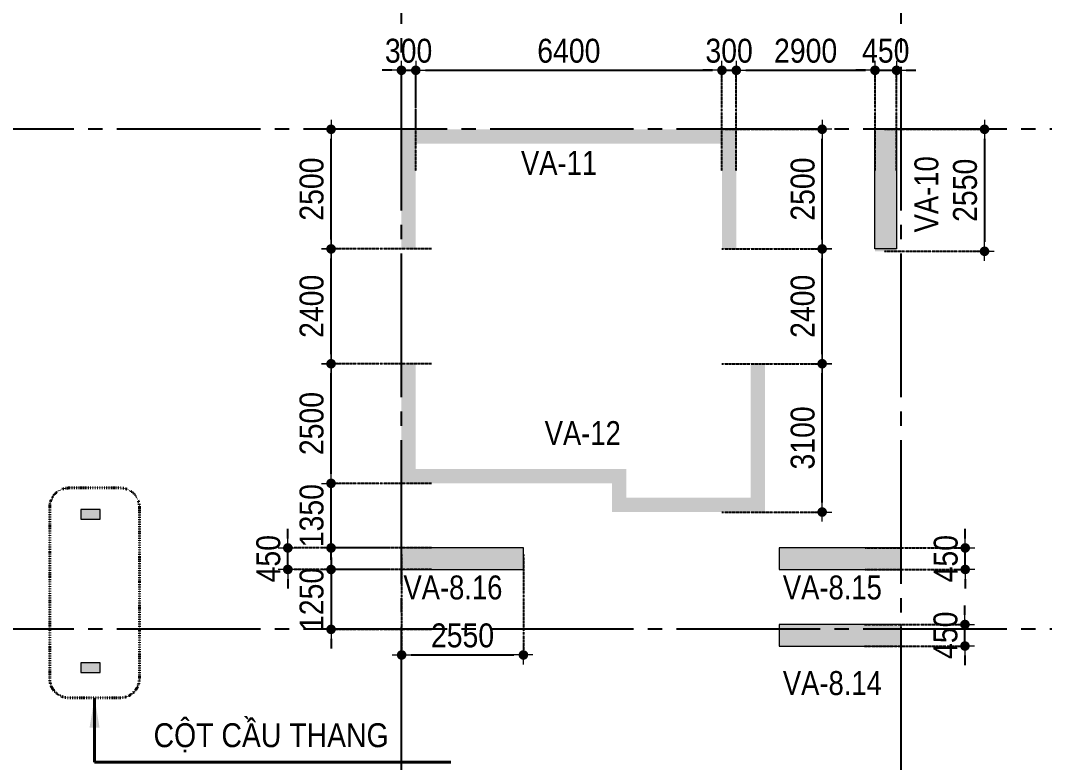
# Model space of a CAD drawing. Header units: millimetres. Extents: x -3973692 to -2843767, y 592734 to 838475.
# Drawn here: x -3944209 to -3922801, y 737796 to 753305 of the extents above; entities that cross this region are included whole.
import ezdxf
from ezdxf.enums import TextEntityAlignment as Align

# ---------------------------------------------------------------- set-up
doc = ezdxf.new("R2010")
doc.units = ezdxf.units.MM
doc.header["$MEASUREMENT"] = 0
doc.header["$PDMODE"] = 3
doc.header["$PDSIZE"] = -20
for name, pattern in [('CHG_XX_Luoi truc$0$MB_Luoi truc$0$Center101', [13, 10, -1, 1, -1]), ('DIVIDE2', [15.875, 6.35, -3.175, 0, -3.175, 0, -3.175]), ('HIDDEN5', [2.8375, 1.25, -1.5875])]:
    doc.linetypes.add(name, pattern=pattern)
doc.layers.get('0').update_dxf_attribs({"lineweight": 9})
doc.layers.get('Defpoints').update_dxf_attribs({"color": 10, "lineweight": 0})
for name, color, linetype, lineweight in [("'S_General_Dim_1", 1, 'Continuous', 18), ("'S_General_Divide_3 Intermediate", 3, 'DIVIDE2', 40), ("'S_General_Text_2_Normal", 2, 'Continuous', 25), ('CHG_XX_Cot_Ham 2$0$NS-Pier-H2', 150, 'Continuous', 13), ('CHG_XX_Cot_Ham 2$0$NS-Pier-H2 @ 1', 150, 'Continuous', 13), ('CHG_XX_Cot_Ham 2$0$NS-Pier-H2 @ 150 VP1', 150, 'Continuous', 13), ('CHG_XX_Cot_Ham 2$0$NS-Pier-H2 @ 150 VP2', 150, 'Continuous', 13), ('CHG_XX_Cot_Ham 2$0$NS-Pier-H2 @ 150 VP3', 150, 'Continuous', 13), ('CHG_XX_Cot_Ham 2$0$NS-Pier-H2 @ 150 VP4', 150, 'Continuous', 13), ('CHG_XX_Cot_Ham 2$0$NS-Pier-H2 @ 150 VP5', 150, 'Continuous', 13), ('CHG_XX_Cot_Ham 2$0$NS-Pier-H2 @ 150 VP6', 150, 'Continuous', 13), ('CHG_XX_Cot_Ham 2$0$NS-Pier-H2 @ 150 VP7', 150, 'Continuous', 13), ('CHG_XX_Cot_Ham 2$0$NS-Pier-H2 @ 150 VP8', 150, 'Continuous', 13), ('CHG_XX_Cot_Ham 2$0$NS-Pier-H2 @ 150 VP9', 150, 'Continuous', 13), ('CHG_XX_Cot_Ham 2$0$NS-Pier-H2 @ 150 VPModel', 150, 'Continuous', 13), ('KTH', 154, 'Continuous', 9), ('TEXT', 7, 'Continuous', 15)]:
    doc.layers.add(name, color=color, linetype=linetype, lineweight=lineweight)
doc.layers.add('CHG_XX_Cot_Ham 2$0$NS-Column-H2', color=90, linetype='Continuous', lineweight=13, plot=False)
doc.layers.add('CHG_XX_Luoi truc$0$Grid', color=34, linetype='Continuous')
doc.layers.add('CHG_XX_Luoi truc$0$Grid Line', color=251, linetype='CHG_XX_Luoi truc$0$MB_Luoi truc$0$Center101')
doc.styles.add('arial', font='arial.ttf', dxfattribs={"width": 0.85})
doc.styles.add('CHG_XX_Luoi truc$0$MB_Luoi truc$0$Grid A-F$0$VNI-HelveCB', font='')
doc.styles.add('TTP-HelCon', font='')
doc.styles.get('CHG_XX_Luoi truc$0$MB_Luoi truc$0$Grid A-F$0$VNI-HelveCB').set_extended_font_data('VNI-Helve-Condense', bold=True)
doc.styles.get('TTP-HelCon').set_extended_font_data('VNI-Helve-Condense')
doc.dimstyles.new('200', dxfattribs={"dimscale": 200, "dimtxt": 2.5, "dimasz": 1, "dimexe": 0, "dimexo": 0, "dimgap": 0.75, "dimtad": 1, "dimdec": 0, "dimrnd": 10, "dimzin": 9, "dimdsep": 46, "dimtxsty": 'arial', "dimblk1": 'DIMDOT', "dimblk2": 'DIMDOT', "dimsah": 1, "dimcen": 2, "dimdle": 3, "dimclre": 8, "dimclrt": 2, "dimadec": 0, "dimazin": 0, "dimtfac": 1, "dimtdec": 0, "dimtix": 1, "dimtmove": 2, "dimatfit": 3, "dimldrblk": 'DIMPIJL', "dimfxl": 1, "dimtvp": 1.8, "dimtolj": 1, "dimtzin": 0, "dimarcsym": 0})
doc.dimstyles.new('RHE_50', dxfattribs={"dimscale": 50, "dimtxt": 2.5, "dimasz": 1, "dimexe": 0, "dimexo": 0, "dimgap": 0.75, "dimtad": 1, "dimdec": 0, "dimzin": 9, "dimdsep": 46, "dimtxsty": 'arial', "dimblk1": 'DIMDOT', "dimblk2": 'DIMDOT', "dimsah": 1, "dimcen": 2, "dimdle": 3, "dimclre": 8, "dimclrt": 2, "dimadec": 0, "dimazin": 0, "dimtfac": 1, "dimtdec": 0, "dimtix": 1, "dimtmove": 2, "dimatfit": 3, "dimldrblk": 'DIMPIJL', "dimfxl": 1, "dimtvp": 1.8, "dimtolj": 1, "dimtzin": 0, "dimarcsym": 0})

# ---------------------------------------------------------------- blocks, each defined once
blk = doc.blocks.new('*U3253')
at = {"layer": 'CHG_XX_Cot_Ham 2$0$NS-Pier-H2 @ 1'}
h = blk.add_hatch(color=256, dxfattribs=at)
h.dxf.hatch_style = 1
h.paths.add_polyline_path([(450, 0), (0, 0), (0, -2550), (450, -2550)])
at = {"layer": 'CHG_XX_Cot_Ham 2$0$NS-Pier-H2 @ 150 VP1'}
h = blk.add_hatch(color=256, dxfattribs=at)
h.dxf.hatch_style = 1
h.paths.add_polyline_path([(450, 0), (0, 0), (0, -2550), (450, -2550)])
at = {"layer": 'CHG_XX_Cot_Ham 2$0$NS-Pier-H2 @ 150 VP2'}
h = blk.add_hatch(color=256, dxfattribs=at)
h.dxf.hatch_style = 1
h.paths.add_polyline_path([(450, 0), (0, 0), (0, -2550), (450, -2550)])
at = {"layer": 'CHG_XX_Cot_Ham 2$0$NS-Pier-H2 @ 150 VP3'}
h = blk.add_hatch(color=256, dxfattribs=at)
h.dxf.hatch_style = 1
h.paths.add_polyline_path([(450, 0), (0, 0), (0, -2550), (450, -2550)])
at = {"layer": 'CHG_XX_Cot_Ham 2$0$NS-Pier-H2 @ 150 VP4'}
h = blk.add_hatch(color=256, dxfattribs=at)
h.dxf.hatch_style = 1
h.paths.add_polyline_path([(450, 0), (0, 0), (0, -2550), (450, -2550)])
at = {"layer": 'CHG_XX_Cot_Ham 2$0$NS-Pier-H2 @ 150 VP5'}
h = blk.add_hatch(color=256, dxfattribs=at)
h.dxf.hatch_style = 1
h.paths.add_polyline_path([(450, 0), (0, 0), (0, -2550), (450, -2550)])
at = {"layer": 'CHG_XX_Cot_Ham 2$0$NS-Pier-H2 @ 150 VP6'}
h = blk.add_hatch(color=256, dxfattribs=at)
h.dxf.hatch_style = 1
h.paths.add_polyline_path([(450, 0), (0, 0), (0, -2550), (450, -2550)])
at = {"layer": 'CHG_XX_Cot_Ham 2$0$NS-Pier-H2 @ 150 VP7'}
h = blk.add_hatch(color=256, dxfattribs=at)
h.dxf.hatch_style = 1
h.paths.add_polyline_path([(450, 0), (0, 0), (0, -2550), (450, -2550)])
at = {"layer": 'CHG_XX_Cot_Ham 2$0$NS-Pier-H2 @ 150 VP8'}
h = blk.add_hatch(color=256, dxfattribs=at)
h.dxf.hatch_style = 1
h.paths.add_polyline_path([(450, 0), (0, 0), (0, -2550), (450, -2550)])
at = {"layer": 'CHG_XX_Cot_Ham 2$0$NS-Pier-H2 @ 150 VP9'}
h = blk.add_hatch(color=256, dxfattribs=at)
h.dxf.hatch_style = 1
h.paths.add_polyline_path([(450, 0), (0, 0), (0, -2550), (450, -2550)])
at = {"layer": 'CHG_XX_Cot_Ham 2$0$NS-Pier-H2 @ 150 VPModel'}
h = blk.add_hatch(color=256, dxfattribs=at)
h.dxf.hatch_style = 1
h.paths.add_polyline_path([(450, 0), (0, 0), (0, -2550), (450, -2550)])
blk = doc.blocks.new('CHG_XX_Cot_Ham 2$0$Block A_C450x2250')
at = {"layer": 'CHG_XX_Cot_Ham 2$0$NS-Pier-H2'}
blk.add_lwpolyline([(450, -2550), (0, -2550), (0, 0), (450, 0)], close=True, dxfattribs=at)
blk.add_blockref('*U3253', (0, 0), dxfattribs=at)
blk = doc.blocks.new('*U2841')
at = {"layer": 'CHG_XX_Luoi truc$0$Grid Line'}
blk.add_line((0, 0), (0, 608), dxfattribs=at)
at = {"layer": 'CHG_XX_Luoi truc$0$Grid', "lineweight": -2, "style": 'CHG_XX_Luoi truc$0$MB_Luoi truc$0$Grid A-F$0$VNI-HelveCB'}
for tag, p in [('GRIDSUB', (0, 617)), ('GRID', (0, -9))]:
    blk.add_attdef(tag, text='', height=5, dxfattribs=at).set_placement(p, align=Align.MIDDLE)
blk = doc.blocks.new('*U2843')
at = {"layer": 'CHG_XX_Luoi truc$0$Grid Line'}
blk.add_line((0, 0), (0, 438), dxfattribs=at)
at = {"layer": 'CHG_XX_Luoi truc$0$Grid', "lineweight": -2, "style": 'CHG_XX_Luoi truc$0$MB_Luoi truc$0$Grid A-F$0$VNI-HelveCB'}
for tag, p in [('GRIDSUB', (0, 447)), ('GRID', (0, -9))]:
    blk.add_attdef(tag, text='', height=5, dxfattribs=at).set_placement(p, align=Align.MIDDLE)
blk = doc.blocks.new('CHG_XX_Luoi truc')
at = {"layer": 'CHG_XX_Luoi truc$0$Grid', "xscale": 300, "yscale": 300, "zscale": 300}
for p in [(12250, -12747), (22700, -12747)]:
    blk.add_blockref('*U2841', p, dxfattribs=at)
at = {"layer": 'CHG_XX_Luoi truc$0$Grid', "xscale": 300.0000000000013, "yscale": 300.0000000000013, "zscale": 300.0000000000013, "rotation": 90}
for p in [(110703, 141050), (110703, 130600)]:
    blk.add_blockref('*U2843', p, dxfattribs=at)
blk = doc.blocks.new('CHG_XX_Cot_Ham 2')
at = {"layer": 'CHG_XX_Cot_Ham 2$0$NS-Column-H2'}
h = blk.add_hatch(color=256, dxfattribs=at)
h.dxf.hatch_style = 1
h.paths.add_polyline_path([(5550, 133100), (5550, 132900), (5950, 132900), (5950, 133100)])
h = blk.add_hatch(color=256, dxfattribs=at)
h.dxf.hatch_style = 1
h.paths.add_polyline_path([(5550, 129900), (5550, 129700), (5950, 129700), (5950, 129900)])
at = {"layer": 'CHG_XX_Cot_Ham 2$0$NS-Pier-H2'}
h = blk.add_hatch(color=256, dxfattribs=at)
h.dxf.hatch_style = 1
h.paths.add_polyline_path([(99639.2, 163400), (-10900, 163400), (-10900, 85450), (-300, 85450), (-300, 84050), (32350, 84050), (32350, -9000), (103575.5, -9000), (106050, -6022), (106050, 158254.3)])
h.paths.add_polyline_path([(99533.7, 163100), (105750, 158110.4), (105750, 90450), (105650, 90450), (105750, 90450), (105750, 13850), (105750, 13722.3), (105750, -5913.6), (103434.7, -8700), (93599.8, -8700), (93299.8, -8700), (32650, -8700), (32650, 84350), (0, 84350), (0, 85750), (-10600, 85750), (-10600, 163100), (93600, 163100)], flags=16)
blk.add_hatch(color=256, dxfattribs=at).paths.add_polyline_path([(19250, 141050), (12250, 141050), (12250, 138550), (12550, 138550), (12550, 140750), (18950, 140750), (18950, 138550), (19250, 138550), (19250, 140750), (19250, 140750)])
h = blk.add_hatch(color=256, dxfattribs=at)
h.dxf.hatch_style = 1
h.paths.add_polyline_path([(22600, 141050), (22150, 141050), (22150, 138500), (22600, 138500)])
h = blk.add_hatch(color=256, dxfattribs=at)
h.dxf.hatch_style = 1
h.paths.add_polyline_path([(16650, 133050), (19850, 133050), (19850, 136150), (19550, 136150), (19550, 133350), (16950, 133350), (16950, 133950), (12550, 133950), (12550, 136150), (12250, 136150), (12250, 133650), (16650, 133650)])
at = {"layer": 'CHG_XX_Cot_Ham 2$0$NS-Column-H2'}
for points in [[(5550, 133100), (5550, 132900), (5950, 132900), (5950, 133100)], [(5550, 129900), (5550, 129700), (5950, 129700), (5950, 129900)]]:
    blk.add_lwpolyline(points, close=True, dxfattribs=at)
at = {"layer": 'CHG_XX_Cot_Ham 2$0$NS-Pier-H2'}
blk.add_lwpolyline([(22150, 141050), (22600, 141050), (22600, 138550), (22150, 138550)], close=True, dxfattribs=at)
blk.add_blockref('CHG_XX_Luoi truc', (0, 0), dxfattribs=at)
at = {"layer": 'CHG_XX_Cot_Ham 2$0$NS-Pier-H2', "xscale": -1, "rotation": 90}
for p in [(12250, 132300), (20150, 132300), (20150, 132300), (20150, 130700), (20150, 130700)]:
    blk.add_blockref('CHG_XX_Cot_Ham 2$0$Block A_C450x2250', p, dxfattribs=at)
blk = doc.blocks.new('a')
at = {"layer": 'TEXT', "color": 3, "style": 'TTP-HelCon'}
for s, p in [('VA-11', (14749, -12152)), ('VA-12', (15245, -17800)), ('VA-8.16', (12292, -21026)), ('VA-8.15', (20224, -21026)), ('VA-8.14', (20224, -23024))]:
    blk.add_text(s, height=500, dxfattribs=at).set_placement(p)
blk.add_text('VA-10', height=500, rotation=90, dxfattribs=at).set_placement((23474, -13355))
blk = doc.blocks.new('DIMDOT')
for p, q in [((0, -1), (0, 1)), ((1, 0), (-1, 0))]:
    blk.add_line(p, q)
at = {"const_width": 0.5}
blk.add_lwpolyline([(-0.25, 0, 1), (0.25, 0, 1)], format="xyb", close=True, dxfattribs=at)
blk = doc.blocks.new('*D1270')
at = {"layer": "'S_General_Dim_1", "color": 0, "lineweight": -2, "transparency": 16777216}
for p, q in [((-3936445, 752264), (-3936645, 752264)), ((-3936245, 752264), (-3935945, 752264)), ((-3935745, 752264), (-3935545, 752264))]:
    blk.add_line(p, q, dxfattribs=at)
at = {"layer": "'S_General_Dim_1", "color": 8, "linetype": 'HIDDEN5', "lineweight": -2, "transparency": 16777216}
for p, q in [((-3936245, 751031), (-3936245, 752264)), ((-3935945, 751031), (-3935945, 752264))]:
    blk.add_line(p, q, dxfattribs=at)
at = {"layer": 'Defpoints', "color": 0, "transparency": 16777216}
for p in [(-3935945, 752264), (-3936245, 751031), (-3935945, 751031)]:
    blk.add_point(p, dxfattribs=at)
at = {"layer": "'S_General_Dim_1", "color": 0, "lineweight": -2, "transparency": 16777216, "xscale": 200, "yscale": 200, "zscale": 200}
blk.add_blockref('DIMDOT', (-3936245, 752264), dxfattribs=at)
at = {"layer": "'S_General_Dim_1", "color": 0, "lineweight": -2, "transparency": 16777216, "xscale": 200, "yscale": 200, "zscale": 200, "rotation": 180}
blk.add_blockref('DIMDOT', (-3935945, 752264), dxfattribs=at)
at = {"layer": "'S_General_Dim_1", "color": 2, "transparency": 16777216, "insert": (-3936095, 752670), "char_height": 500, "attachment_point": 5, "style": 'arial'}
blk.add_mtext('\\A1;300', dxfattribs=at)
blk = doc.blocks.new('DIMPIJL')
at = {"linetype": 'ByBlock'}
blk.add_solid([(-2.5, 0.417), (-2.5, -0.417), (0, 0)], dxfattribs=at)
blk = doc.blocks.new('*D2561')
at = {"layer": 'Defpoints', "color": 0, "transparency": 16777216}
for p in [(-3925895, 752264), (-3926345, 750164), (-3925895, 750164)]:
    blk.add_point(p, dxfattribs=at)
at = {"layer": 'KTH', "color": 0, "lineweight": -2, "transparency": 16777216}
for p, q in [((-3926545, 752264), (-3926745, 752264)), ((-3926345, 752264), (-3925895, 752264)), ((-3925695, 752264), (-3925495, 752264))]:
    blk.add_line(p, q, dxfattribs=at)
at = {"layer": 'KTH', "color": 8, "linetype": 'HIDDEN5', "lineweight": -2, "transparency": 16777216}
for p, q in [((-3926345, 750164), (-3926345, 752264)), ((-3925895, 750164), (-3925895, 752264))]:
    blk.add_line(p, q, dxfattribs=at)
at = {"layer": 'KTH', "color": 0, "lineweight": -2, "transparency": 16777216, "xscale": 200, "yscale": 200, "zscale": 200}
blk.add_blockref('DIMDOT', (-3926345, 752264), dxfattribs=at)
at = {"layer": 'KTH', "color": 0, "lineweight": -2, "transparency": 16777216, "xscale": 200, "yscale": 200, "zscale": 200, "rotation": 180}
blk.add_blockref('DIMDOT', (-3925895, 752264), dxfattribs=at)
at = {"layer": 'KTH', "color": 2, "transparency": 16777216, "insert": (-3926120, 752670), "char_height": 500, "attachment_point": 5, "style": 'arial'}
blk.add_mtext('\\A1;450', dxfattribs=at)
blk = doc.blocks.new('*D2562')
at = {"layer": 'Defpoints', "color": 0, "transparency": 16777216}
for p in [(-3926155, 751031), (-3926155, 748481), (-3924055, 748481)]:
    blk.add_point(p, dxfattribs=at)
at = {"layer": 'KTH', "color": 8, "linetype": 'HIDDEN5', "lineweight": -2, "transparency": 16777216}
for p, q in [((-3926155, 751031), (-3924055, 751031)), ((-3926155, 748481), (-3924055, 748481))]:
    blk.add_line(p, q, dxfattribs=at)
at = {"layer": 'KTH', "color": 0, "lineweight": -2, "transparency": 16777216}
blk.add_line((-3924055, 750831), (-3924055, 748681), dxfattribs=at)
at = {"layer": 'KTH', "color": 0, "lineweight": -2, "transparency": 16777216, "xscale": 200, "yscale": 200, "zscale": 200}
for p, rotation in [((-3924055, 751031), 90), ((-3924055, 748481), 270)]:
    blk.add_blockref('DIMDOT', p, dxfattribs=dict(at, rotation=rotation))
at = {"layer": 'KTH', "color": 2, "transparency": 16777216, "insert": (-3924461, 749756), "char_height": 500, "attachment_point": 5, "rotation": 90, "style": 'arial'}
blk.add_mtext('\\A1;2550', dxfattribs=at)
blk = doc.blocks.new('*D2563')
at = {"layer": 'Defpoints', "color": 0, "transparency": 16777216}
for p in [(-3929545, 752264), (-3935945, 750164), (-3929545, 750164)]:
    blk.add_point(p, dxfattribs=at)
at = {"layer": 'KTH', "color": 8, "linetype": 'HIDDEN5', "lineweight": -2, "transparency": 16777216}
for p, q in [((-3935945, 750164), (-3935945, 752264)), ((-3929545, 750164), (-3929545, 752264))]:
    blk.add_line(p, q, dxfattribs=at)
at = {"layer": 'KTH', "color": 0, "lineweight": -2, "transparency": 16777216}
blk.add_line((-3935745, 752264), (-3929745, 752264), dxfattribs=at)
at = {"layer": 'KTH', "color": 0, "lineweight": -2, "transparency": 16777216, "xscale": 200, "yscale": 200, "zscale": 200, "rotation": 180}
blk.add_blockref('DIMDOT', (-3935945, 752264), dxfattribs=at)
at = {"layer": 'KTH', "color": 0, "lineweight": -2, "transparency": 16777216, "xscale": 200, "yscale": 200, "zscale": 200}
blk.add_blockref('DIMDOT', (-3929545, 752264), dxfattribs=at)
at = {"layer": 'KTH', "color": 2, "transparency": 16777216, "insert": (-3932745, 752670), "char_height": 500, "attachment_point": 5, "style": 'arial'}
blk.add_mtext('\\A1;6400', dxfattribs=at)
blk = doc.blocks.new('*D2564')
at = {"layer": 'Defpoints', "color": 0, "transparency": 16777216}
for p in [(-3929245, 752264), (-3929545, 750164), (-3929245, 750164)]:
    blk.add_point(p, dxfattribs=at)
at = {"layer": 'KTH', "color": 0, "lineweight": -2, "transparency": 16777216}
for p, q in [((-3929745, 752264), (-3929945, 752264)), ((-3929545, 752264), (-3929245, 752264)), ((-3929045, 752264), (-3928845, 752264))]:
    blk.add_line(p, q, dxfattribs=at)
at = {"layer": 'KTH', "color": 8, "linetype": 'HIDDEN5', "lineweight": -2, "transparency": 16777216}
for p, q in [((-3929545, 750164), (-3929545, 752264)), ((-3929245, 750164), (-3929245, 752264))]:
    blk.add_line(p, q, dxfattribs=at)
at = {"layer": 'KTH', "color": 0, "lineweight": -2, "transparency": 16777216, "xscale": 200, "yscale": 200, "zscale": 200}
blk.add_blockref('DIMDOT', (-3929545, 752264), dxfattribs=at)
at = {"layer": 'KTH', "color": 0, "lineweight": -2, "transparency": 16777216, "xscale": 200, "yscale": 200, "zscale": 200, "rotation": 180}
blk.add_blockref('DIMDOT', (-3929245, 752264), dxfattribs=at)
at = {"layer": 'KTH', "color": 2, "transparency": 16777216, "insert": (-3929395, 752670), "char_height": 500, "attachment_point": 5, "style": 'arial'}
blk.add_mtext('\\A1;300', dxfattribs=at)
blk = doc.blocks.new('*D2565')
at = {"layer": 'Defpoints', "color": 0, "transparency": 16777216}
for p in [(-3929550, 746131), (-3927450, 746131), (-3929550, 743031)]:
    blk.add_point(p, dxfattribs=at)
at = {"layer": 'KTH', "color": 8, "linetype": 'HIDDEN5', "lineweight": -2, "transparency": 16777216}
for p, q in [((-3929550, 746131), (-3927450, 746131)), ((-3929550, 743031), (-3927450, 743031))]:
    blk.add_line(p, q, dxfattribs=at)
at = {"layer": 'KTH', "color": 0, "lineweight": -2, "transparency": 16777216}
blk.add_line((-3927450, 743231), (-3927450, 745931), dxfattribs=at)
at = {"layer": 'KTH', "color": 0, "lineweight": -2, "transparency": 16777216, "xscale": 200, "yscale": 200, "zscale": 200}
for p, rotation in [((-3927450, 746131), 90), ((-3927450, 743031), 270)]:
    blk.add_blockref('DIMDOT', p, dxfattribs=dict(at, rotation=rotation))
at = {"layer": 'KTH', "color": 2, "transparency": 16777216, "insert": (-3927855, 744581), "char_height": 500, "attachment_point": 5, "rotation": 90, "style": 'arial'}
blk.add_mtext('\\A1;3100', dxfattribs=at)
blk = doc.blocks.new('*D2566')
at = {"layer": 'Defpoints', "color": 0, "transparency": 16777216}
for p in [(-3929550, 748531), (-3927450, 748531), (-3929550, 746131)]:
    blk.add_point(p, dxfattribs=at)
at = {"layer": 'KTH', "color": 8, "linetype": 'HIDDEN5', "lineweight": -2, "transparency": 16777216}
for p, q in [((-3929550, 748531), (-3927450, 748531)), ((-3929550, 746131), (-3927450, 746131))]:
    blk.add_line(p, q, dxfattribs=at)
at = {"layer": 'KTH', "color": 0, "lineweight": -2, "transparency": 16777216}
blk.add_line((-3927450, 746331), (-3927450, 748331), dxfattribs=at)
at = {"layer": 'KTH', "color": 0, "lineweight": -2, "transparency": 16777216, "xscale": 200, "yscale": 200, "zscale": 200}
for p, rotation in [((-3927450, 748531), 90), ((-3927450, 746131), 270)]:
    blk.add_blockref('DIMDOT', p, dxfattribs=dict(at, rotation=rotation))
at = {"layer": 'KTH', "color": 2, "transparency": 16777216, "insert": (-3927855, 747331), "char_height": 500, "attachment_point": 5, "rotation": 90, "style": 'arial'}
blk.add_mtext('\\A1;2400', dxfattribs=at)
blk = doc.blocks.new('*D2567')
at = {"layer": 'Defpoints', "color": 0, "transparency": 16777216}
for p in [(-3929550, 751031), (-3927450, 751031), (-3929550, 748531)]:
    blk.add_point(p, dxfattribs=at)
at = {"layer": 'KTH', "color": 8, "linetype": 'HIDDEN5', "lineweight": -2, "transparency": 16777216}
for p, q in [((-3929550, 751031), (-3927450, 751031)), ((-3929550, 748531), (-3927450, 748531))]:
    blk.add_line(p, q, dxfattribs=at)
at = {"layer": 'KTH', "color": 0, "lineweight": -2, "transparency": 16777216}
blk.add_line((-3927450, 748731), (-3927450, 750831), dxfattribs=at)
at = {"layer": 'KTH', "color": 0, "lineweight": -2, "transparency": 16777216, "xscale": 200, "yscale": 200, "zscale": 200}
for p, rotation in [((-3927450, 751031), 90), ((-3927450, 748531), 270)]:
    blk.add_blockref('DIMDOT', p, dxfattribs=dict(at, rotation=rotation))
at = {"layer": 'KTH', "color": 2, "transparency": 16777216, "insert": (-3927855, 749781), "char_height": 500, "attachment_point": 5, "rotation": 90, "style": 'arial'}
blk.add_mtext('\\A1;2500', dxfattribs=at)
blk = doc.blocks.new('*D2568')
at = {"layer": 'Defpoints', "color": 0, "transparency": 16777216}
for p in [(-3937716, 746131), (-3935616, 746131), (-3935616, 743631)]:
    blk.add_point(p, dxfattribs=at)
at = {"layer": 'KTH', "color": 8, "linetype": 'HIDDEN5', "lineweight": -2, "transparency": 16777216}
for p, q in [((-3935616, 746131), (-3937716, 746131)), ((-3935616, 743631), (-3937716, 743631))]:
    blk.add_line(p, q, dxfattribs=at)
at = {"layer": 'KTH', "color": 0, "lineweight": -2, "transparency": 16777216}
blk.add_line((-3937716, 743831), (-3937716, 745931), dxfattribs=at)
at = {"layer": 'KTH', "color": 0, "lineweight": -2, "transparency": 16777216, "xscale": 200, "yscale": 200, "zscale": 200}
for p, rotation in [((-3937716, 746131), 90), ((-3937716, 743631), 270)]:
    blk.add_blockref('DIMDOT', p, dxfattribs=dict(at, rotation=rotation))
at = {"layer": 'KTH', "color": 2, "transparency": 16777216, "insert": (-3938121, 744881), "char_height": 500, "attachment_point": 5, "rotation": 90, "style": 'arial'}
blk.add_mtext('\\A1;2500', dxfattribs=at)
blk = doc.blocks.new('*D2569')
at = {"layer": 'Defpoints', "color": 0, "transparency": 16777216}
for p in [(-3937716, 748531), (-3935616, 748531), (-3935616, 746131)]:
    blk.add_point(p, dxfattribs=at)
at = {"layer": 'KTH', "color": 8, "linetype": 'HIDDEN5', "lineweight": -2, "transparency": 16777216}
for p, q in [((-3935616, 748531), (-3937716, 748531)), ((-3935616, 746131), (-3937716, 746131))]:
    blk.add_line(p, q, dxfattribs=at)
at = {"layer": 'KTH', "color": 0, "lineweight": -2, "transparency": 16777216}
blk.add_line((-3937716, 746331), (-3937716, 748331), dxfattribs=at)
at = {"layer": 'KTH', "color": 0, "lineweight": -2, "transparency": 16777216, "xscale": 200, "yscale": 200, "zscale": 200}
for p, rotation in [((-3937716, 748531), 90), ((-3937716, 746131), 270)]:
    blk.add_blockref('DIMDOT', p, dxfattribs=dict(at, rotation=rotation))
at = {"layer": 'KTH', "color": 2, "transparency": 16777216, "insert": (-3938121, 747331), "char_height": 500, "attachment_point": 5, "rotation": 90, "style": 'arial'}
blk.add_mtext('\\A1;2400', dxfattribs=at)
blk = doc.blocks.new('*D2570')
at = {"layer": 'Defpoints', "color": 0, "transparency": 16777216}
for p in [(-3937716, 751031), (-3935616, 751031), (-3935616, 748531)]:
    blk.add_point(p, dxfattribs=at)
at = {"layer": 'KTH', "color": 8, "linetype": 'HIDDEN5', "lineweight": -2, "transparency": 16777216}
for p, q in [((-3935616, 751031), (-3937716, 751031)), ((-3935616, 748531), (-3937716, 748531))]:
    blk.add_line(p, q, dxfattribs=at)
at = {"layer": 'KTH', "color": 0, "lineweight": -2, "transparency": 16777216}
blk.add_line((-3937716, 748731), (-3937716, 750831), dxfattribs=at)
at = {"layer": 'KTH', "color": 0, "lineweight": -2, "transparency": 16777216, "xscale": 200, "yscale": 200, "zscale": 200}
for p, rotation in [((-3937716, 751031), 90), ((-3937716, 748531), 270)]:
    blk.add_blockref('DIMDOT', p, dxfattribs=dict(at, rotation=rotation))
at = {"layer": 'KTH', "color": 2, "transparency": 16777216, "insert": (-3938121, 749781), "char_height": 500, "attachment_point": 5, "rotation": 90, "style": 'arial'}
blk.add_mtext('\\A1;2500', dxfattribs=at)
blk = doc.blocks.new('*D2577')
at = {"layer": 'Defpoints', "color": 0, "transparency": 16777216}
for p in [(-3926565, 740681), (-3924465, 740681), (-3926565, 740231)]:
    blk.add_point(p, dxfattribs=at)
at = {"layer": 'KTH', "color": 0, "lineweight": -2, "transparency": 16777216}
for p, q in [((-3924465, 740881), (-3924465, 741081)), ((-3924465, 740231), (-3924465, 740681)), ((-3924465, 740031), (-3924465, 739831))]:
    blk.add_line(p, q, dxfattribs=at)
at = {"layer": 'KTH', "color": 8, "linetype": 'HIDDEN5', "lineweight": -2, "transparency": 16777216}
for p, q in [((-3926565, 740681), (-3924465, 740681)), ((-3926565, 740231), (-3924465, 740231))]:
    blk.add_line(p, q, dxfattribs=at)
at = {"layer": 'KTH', "color": 0, "lineweight": -2, "transparency": 16777216, "xscale": 200, "yscale": 200, "zscale": 200}
for p, rotation in [((-3924465, 740681), 270), ((-3924465, 740231), 90)]:
    blk.add_blockref('DIMDOT', p, dxfattribs=dict(at, rotation=rotation))
at = {"layer": 'KTH', "color": 2, "transparency": 16777216, "insert": (-3924870, 740456), "char_height": 500, "attachment_point": 5, "rotation": 90, "style": 'arial'}
blk.add_mtext('\\A1;450', dxfattribs=at)
blk = doc.blocks.new('*D2578')
at = {"layer": 'Defpoints', "color": 0, "transparency": 16777216}
for p in [(-3926559, 742281), (-3924459, 742281), (-3926559, 741831)]:
    blk.add_point(p, dxfattribs=at)
at = {"layer": 'KTH', "color": 0, "lineweight": -2, "transparency": 16777216}
for p, q in [((-3924459, 742481), (-3924459, 742681)), ((-3924459, 741831), (-3924459, 742281)), ((-3924459, 741631), (-3924459, 741431))]:
    blk.add_line(p, q, dxfattribs=at)
at = {"layer": 'KTH', "color": 8, "linetype": 'HIDDEN5', "lineweight": -2, "transparency": 16777216}
for p, q in [((-3926559, 742281), (-3924459, 742281)), ((-3926559, 741831), (-3924459, 741831))]:
    blk.add_line(p, q, dxfattribs=at)
at = {"layer": 'KTH', "color": 0, "lineweight": -2, "transparency": 16777216, "xscale": 200, "yscale": 200, "zscale": 200}
for p, rotation in [((-3924459, 742281), 270), ((-3924459, 741831), 90)]:
    blk.add_blockref('DIMDOT', p, dxfattribs=dict(at, rotation=rotation))
at = {"layer": 'KTH', "color": 2, "transparency": 16777216, "insert": (-3924864, 742056), "char_height": 500, "attachment_point": 5, "rotation": 90, "style": 'arial'}
blk.add_mtext('\\A1;450', dxfattribs=at)
blk = doc.blocks.new('*D2579')
at = {"layer": 'Defpoints', "color": 0, "transparency": 16777216}
for p in [(-3938620, 742281), (-3936520, 742281), (-3936520, 741831)]:
    blk.add_point(p, dxfattribs=at)
at = {"layer": 'KTH', "color": 0, "lineweight": -2, "transparency": 16777216}
for p, q in [((-3938620, 742481), (-3938620, 742681)), ((-3938620, 741831), (-3938620, 742281)), ((-3938620, 741631), (-3938620, 741431))]:
    blk.add_line(p, q, dxfattribs=at)
at = {"layer": 'KTH', "color": 8, "linetype": 'HIDDEN5', "lineweight": -2, "transparency": 16777216}
for p, q in [((-3936520, 742281), (-3938620, 742281)), ((-3936520, 741831), (-3938620, 741831))]:
    blk.add_line(p, q, dxfattribs=at)
at = {"layer": 'KTH', "color": 0, "lineweight": -2, "transparency": 16777216, "xscale": 200, "yscale": 200, "zscale": 200}
for p, rotation in [((-3938620, 742281), 270), ((-3938620, 741831), 90)]:
    blk.add_blockref('DIMDOT', p, dxfattribs=dict(at, rotation=rotation))
at = {"layer": 'KTH', "color": 2, "transparency": 16777216, "insert": (-3939025, 742056), "char_height": 500, "attachment_point": 5, "rotation": 90, "style": 'arial'}
blk.add_mtext('\\A1;450', dxfattribs=at)
blk = doc.blocks.new('*D2580')
at = {"layer": 'Defpoints', "color": 0, "transparency": 16777216}
for p in [(-3937716, 743631), (-3935616, 743631), (-3935616, 742281)]:
    blk.add_point(p, dxfattribs=at)
at = {"layer": 'KTH', "color": 0, "lineweight": -2, "transparency": 16777216}
for p, q in [((-3937716, 743831), (-3937716, 744031)), ((-3937716, 742281), (-3937716, 743631)), ((-3937716, 742081), (-3937716, 741881))]:
    blk.add_line(p, q, dxfattribs=at)
at = {"layer": 'KTH', "color": 8, "linetype": 'HIDDEN5', "lineweight": -2, "transparency": 16777216}
for p, q in [((-3935616, 743631), (-3937716, 743631)), ((-3935616, 742281), (-3937716, 742281))]:
    blk.add_line(p, q, dxfattribs=at)
at = {"layer": 'KTH', "color": 0, "lineweight": -2, "transparency": 16777216, "xscale": 200, "yscale": 200, "zscale": 200}
for p, rotation in [((-3937716, 743631), 270), ((-3937716, 742281), 90)]:
    blk.add_blockref('DIMDOT', p, dxfattribs=dict(at, rotation=rotation))
at = {"layer": 'KTH', "color": 2, "transparency": 16777216, "insert": (-3938121, 742956), "char_height": 500, "attachment_point": 5, "rotation": 90, "style": 'arial'}
blk.add_mtext('\\A1;1350', dxfattribs=at)
blk = doc.blocks.new('*D2643')
at = {"layer": 'Defpoints', "color": 0, "transparency": 16777216}
for p in [(-3936241, 742144), (-3933695, 742144), (-3933695, 740044)]:
    blk.add_point(p, dxfattribs=at)
at = {"layer": 'KTH', "color": 8, "linetype": 'HIDDEN5', "lineweight": -2, "transparency": 16777216}
for p, q in [((-3936241, 742144), (-3936241, 740044)), ((-3933695, 742144), (-3933695, 740044))]:
    blk.add_line(p, q, dxfattribs=at)
at = {"layer": 'KTH', "color": 0, "lineweight": -2, "transparency": 16777216}
blk.add_line((-3936041, 740044), (-3933895, 740044), dxfattribs=at)
at = {"layer": 'KTH', "color": 0, "lineweight": -2, "transparency": 16777216, "xscale": 200, "yscale": 200, "zscale": 200, "rotation": 180}
blk.add_blockref('DIMDOT', (-3936241, 740044), dxfattribs=at)
at = {"layer": 'KTH', "color": 0, "lineweight": -2, "transparency": 16777216, "xscale": 200, "yscale": 200, "zscale": 200}
blk.add_blockref('DIMDOT', (-3933695, 740044), dxfattribs=at)
at = {"layer": 'KTH', "color": 2, "transparency": 16777216, "insert": (-3934968, 740450), "char_height": 500, "attachment_point": 5, "style": 'arial'}
blk.add_mtext('\\A1;2550', dxfattribs=at)
blk = doc.blocks.new('*D2644')
at = {"layer": 'Defpoints', "color": 0, "transparency": 16777216}
for p in [(-3935616, 741831), (-3937716, 740579), (-3935616, 740579)]:
    blk.add_point(p, dxfattribs=at)
at = {"layer": 'KTH', "color": 0, "lineweight": -2, "transparency": 16777216}
for p, q in [((-3937716, 742031), (-3937716, 742231)), ((-3937716, 741831), (-3937716, 740579)), ((-3937716, 740379), (-3937716, 740179))]:
    blk.add_line(p, q, dxfattribs=at)
at = {"layer": 'KTH', "color": 8, "linetype": 'HIDDEN5', "lineweight": -2, "transparency": 16777216}
for p, q in [((-3935616, 741831), (-3937716, 741831)), ((-3935616, 740579), (-3937716, 740579))]:
    blk.add_line(p, q, dxfattribs=at)
at = {"layer": 'KTH', "color": 0, "lineweight": -2, "transparency": 16777216, "xscale": 200, "yscale": 200, "zscale": 200}
for p, rotation in [((-3937716, 741831), 270), ((-3937716, 740579), 90)]:
    blk.add_blockref('DIMDOT', p, dxfattribs=dict(at, rotation=rotation))
at = {"layer": 'KTH', "color": 2, "transparency": 16777216, "insert": (-3938121, 741205), "char_height": 500, "attachment_point": 5, "rotation": 90, "style": 'arial'}
blk.add_mtext('\\A1;1250', dxfattribs=at)
blk = doc.blocks.new('*D2645')
at = {"layer": 'Defpoints', "color": 0, "transparency": 16777216}
for p in [(-3926345, 752264), (-3929245, 750164), (-3926345, 750164)]:
    blk.add_point(p, dxfattribs=at)
at = {"layer": 'KTH', "color": 8, "linetype": 'HIDDEN5', "lineweight": -2, "transparency": 16777216}
for p, q in [((-3929245, 750164), (-3929245, 752264)), ((-3926345, 750164), (-3926345, 752264))]:
    blk.add_line(p, q, dxfattribs=at)
at = {"layer": 'KTH', "color": 0, "lineweight": -2, "transparency": 16777216}
blk.add_line((-3929045, 752264), (-3926545, 752264), dxfattribs=at)
at = {"layer": 'KTH', "color": 0, "lineweight": -2, "transparency": 16777216, "xscale": 200, "yscale": 200, "zscale": 200, "rotation": 180}
blk.add_blockref('DIMDOT', (-3929245, 752264), dxfattribs=at)
at = {"layer": 'KTH', "color": 0, "lineweight": -2, "transparency": 16777216, "xscale": 200, "yscale": 200, "zscale": 200}
blk.add_blockref('DIMDOT', (-3926345, 752264), dxfattribs=at)
at = {"layer": 'KTH', "color": 2, "transparency": 16777216, "insert": (-3927795, 752670), "char_height": 500, "attachment_point": 5, "style": 'arial'}
blk.add_mtext('\\A1;2900', dxfattribs=at)
blk = doc.blocks.new('CT')
at = {"layer": "'S_General_Divide_3 Intermediate", "ltscale": 0.5}
blk.add_lwpolyline([(6372, 129168), (5297, 129168, -0.414214), (4897, 129568), (4897, 133153, -0.414214), (5297, 133553), (6372, 133553, -0.414214), (6772, 133153), (6772, 129568, -0.414214)], format="xyb", close=True, dxfattribs=at)
at = {"layer": "'S_General_Text_2_Normal", "ltscale": 1500, "style": 'arial', "width": 0.85}
blk.add_text('CỘT CẦU THANG', height=500, dxfattribs=at).set_placement((7069, 128636), align=Align.TOP_LEFT)
at = {"layer": "'S_General_Dim_1", "color": 1}
blk.add_leader([(5835, 129168), (5835, 127821), (13280, 127821)], dimstyle='RHE_50', override={"dimasz": 5}, dxfattribs=at)

msp = doc.modelspace()

# ---------------------------------------------------------------- block references
at = {"layer": "'S_General_Divide_3 Intermediate"}
for name, p in [('CHG_XX_Cot_Ham 2', (-3948495.2, 609981)), ('a', (-3948495.2, 762231)), ('CT', (-3948495.2, 609981))]:
    msp.add_blockref(name, p, dxfattribs=at)

# ---------------------------------------------------------------- dimensions: what is measured, and where the dimension line sits
at = {"layer": "'S_General_Dim_1"}
dim = msp.add_linear_dim(base=(-3935945.2, 752264.4), p1=(-3936245.2, 751031), p2=(-3935945.2, 751031), dimstyle='200', dxfattribs=at)
dim.commit()
dim.dimension.update_dxf_attribs({"geometry": '*D1270', "text_midpoint": (-3936095.2, 752669.9)})
at = {"layer": 'KTH'}
for base, p1, p2, picture, middle in [((-3929545.2, 752264.4), (-3935945.2, 750164.4), (-3929545.2, 750164.4), '*D2563', (-3932745.2, 752669.7)), ((-3929245.2, 752264.4), (-3929545.2, 750164.4), (-3929245.2, 750164.4), '*D2564', (-3929395.2, 752669.9)), ((-3926345.2, 752264.4), (-3929245.2, 750164.4), (-3926345.2, 750164.4), '*D2645', (-3927795.2, 752669.7)), ((-3925895.2, 752264.4), (-3926345.2, 750164.4), (-3925895.2, 750164.4), '*D2561', (-3926120.2, 752669.7)), ((-3933695.2, 740044.4), (-3936241.3, 742144.4), (-3933695.2, 742144.4), '*D2643', (-3934968.3, 740449.7))]:
    dim = msp.add_linear_dim(base=base, p1=p1, p2=p2, dimstyle='200', dxfattribs=at)
    dim.commit()
    dim.dimension.update_dxf_attribs({"geometry": picture, "text_midpoint": middle})
for base, p1, p2, picture, middle in [((-3937715.9, 751031), (-3935615.9, 748531), (-3935615.9, 751031), '*D2570', (-3938121.2, 749781)), ((-3927449.9, 751031), (-3929549.9, 748531), (-3929549.9, 751031), '*D2567', (-3927855.2, 749781)), ((-3937715.9, 748531), (-3935615.9, 746131), (-3935615.9, 748531), '*D2569', (-3938121.2, 747331)), ((-3927449.9, 748531), (-3929549.9, 746131), (-3929549.9, 748531), '*D2566', (-3927855.2, 747331)), ((-3937715.9, 746131), (-3935615.9, 743631), (-3935615.9, 746131), '*D2568', (-3938121.2, 744881)), ((-3927449.9, 746131), (-3929549.9, 743031), (-3929549.9, 746131), '*D2565', (-3927855.4, 744581)), ((-3937715.9, 743631), (-3935615.9, 742281), (-3935615.9, 743631), '*D2580', (-3938121.4, 742956)), ((-3938619.8, 742281), (-3936519.8, 741831), (-3936519.8, 742281), '*D2579', (-3939025, 742056)), ((-3924458.8, 742281), (-3926558.8, 741831), (-3926558.8, 742281), '*D2578', (-3924864.1, 742056)), ((-3937715.9148, 740578.5189), (-3935615.9148, 741831.0114), (-3935615.9148, 740578.5189), '*D2644', (-3938121.2013, 741204.7652)), ((-3924465, 740681), (-3926565, 740231), (-3926565, 740681), '*D2577', (-3924870.3, 740456))]:
    dim = msp.add_linear_dim(base=base, p1=p1, p2=p2, angle=90, dimstyle='200', dxfattribs=at)
    dim.commit()
    dim.dimension.update_dxf_attribs({"geometry": picture, "text_midpoint": middle})
dim = msp.add_aligned_dim(p1=(-3926155.3, 751031), p2=(-3926155.3, 748481), distance=2100, dimstyle='200', dxfattribs=at)
dim.commit()
dim.dimension.update_dxf_attribs({"geometry": '*D2562', "text_midpoint": (-3924460.6, 749756)})

doc.saveas('drawing.dxf')
